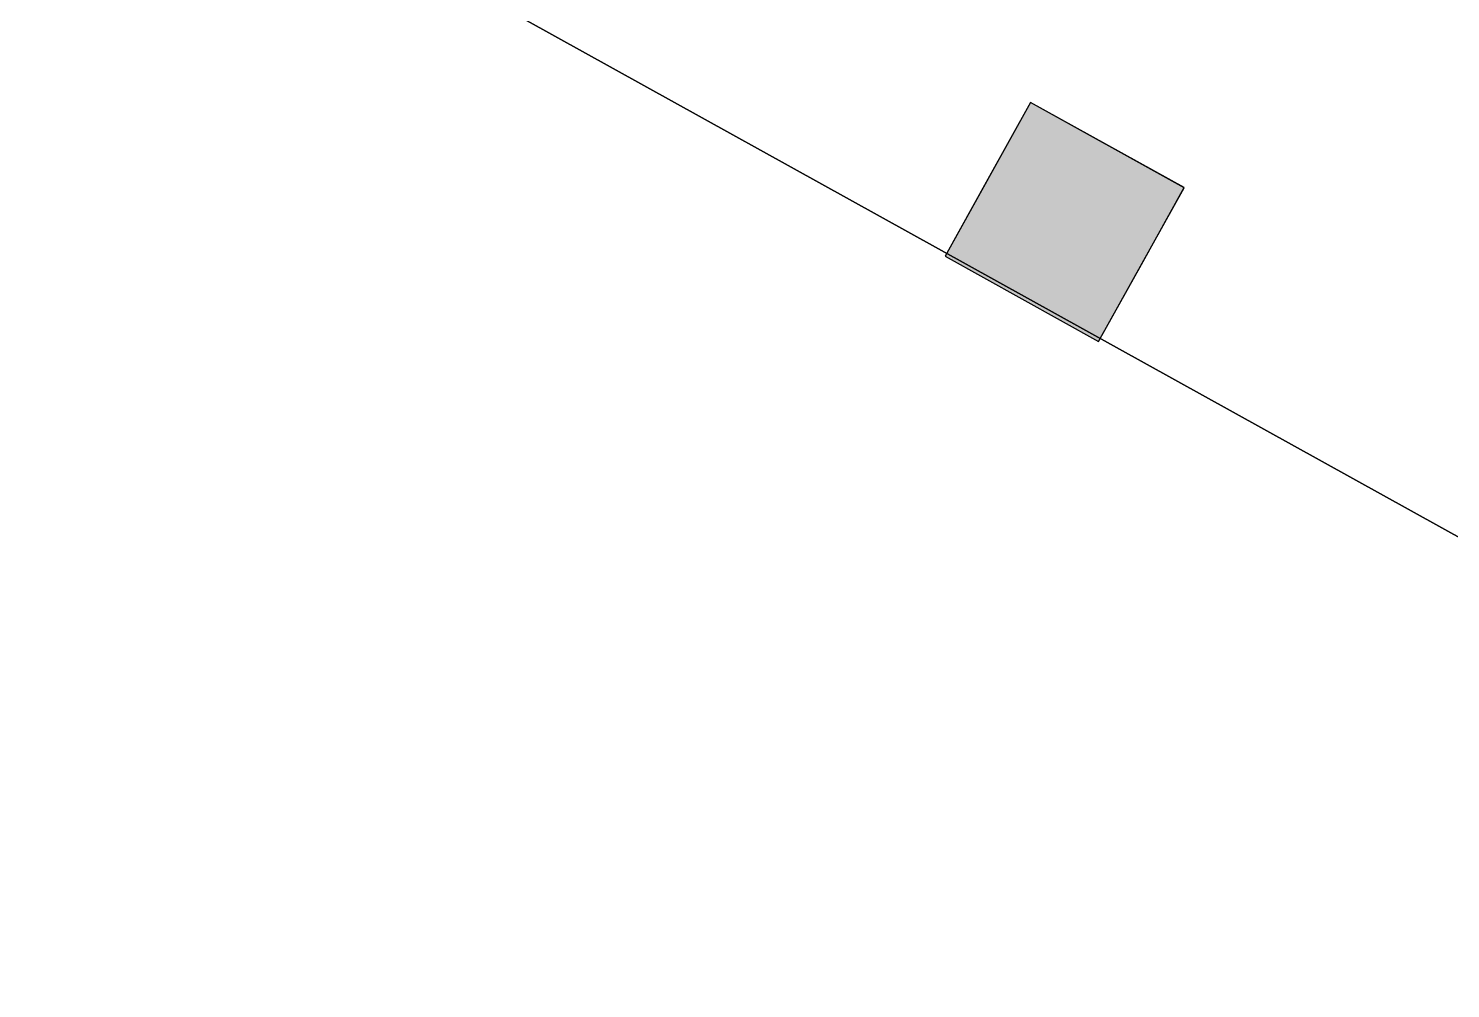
# Model space of a CAD drawing. Header units: metres. Extents: x 2.3 to 42.8, y 0.9 to 31.9.
# Drawn here: x 29.36 to 30.38, y 10.612 to 11.3 of the extents above; entities that cross this region are included whole.
import ezdxf

# ---------------------------------------------------------------- set-up
doc = ezdxf.new("R2010")
doc.units = ezdxf.units.M
for name, color, linetype in [('ARREDI', 9, 'Continuous'), ('PARETI_STRUTTURE', 7, 'Continuous'), ('PILASTRI_SETTI', 8, 'Continuous')]:
    doc.layers.add(name, color=color, linetype=linetype)

msp = doc.modelspace()

# ---------------------------------------------------------------- linework, layer by layer
at = {"layer": 'ARREDI'}
for points in [[(30.1579, 11.1311), (30.1885, 11.1862), (30.0784, 11.2473), (30.0478, 11.1922), (30.0172, 11.1372), (30.1273, 11.076)], [(30.1885, 11.1861), (30.0784, 11.2473), (30.0172, 11.1372), (30.1273, 11.076)]]:
    msp.add_lwpolyline(points, close=True, dxfattribs=at)
at = {"layer": 'PARETI_STRUTTURE'}
for points in [[(29.8292, 16.1959), (27.7268, 12.4094), (30.9651, 10.6144), (32.2297, 10.6135)], [(34.128, 10.6122), (30.9651, 10.6144), (27.7268, 12.4094), (29.8292, 16.1959)], [(30.1579, 11.1311), (30.1885, 11.1862), (30.0784, 11.2473), (30.0478, 11.1922)], [(30.0478, 11.1922), (30.0172, 11.1372), (30.1273, 11.076), (30.1579, 11.1311)]]:
    msp.add_lwpolyline(points, dxfattribs=at)
at = {"layer": 'PILASTRI_SETTI'}
msp.add_solid([(30.1273, 11.076), (30.1885, 11.1861), (30.0172, 11.1372), (30.0784, 11.2473)], dxfattribs=at)

doc.saveas('drawing.dxf')
